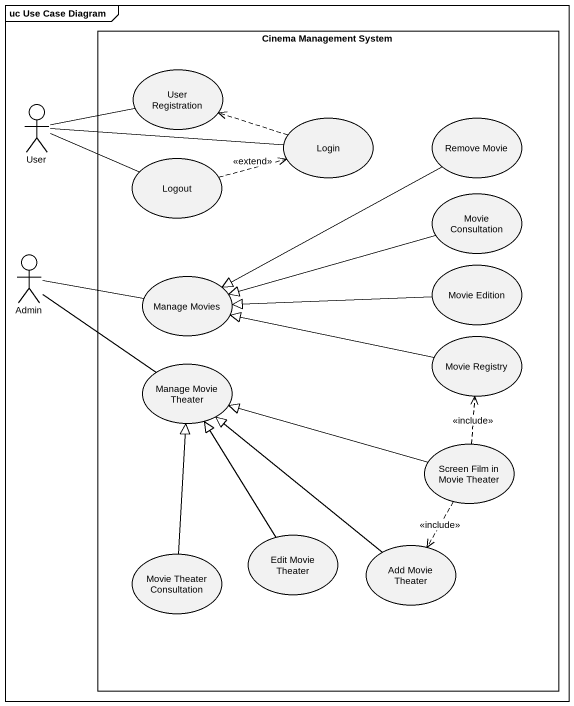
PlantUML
@startuml
mainframe uc Use Case Diagram
rectangle "Cinema Management System" as Cinema_Management_System {
  usecase "User Registration" as User_Registration
  usecase Login
  usecase "Remove Movie" as Remove_Movie
  usecase Logout
  usecase "Movie Consultation" as Movie_Consultation
  usecase "Manage Movies" as Manage_Movies
  usecase "Movie Edition" as Movie_Edition
  usecase "Manage Movie Theater" as Manage_Movie_Theater
  usecase "Movie Registry" as Movie_Registry
  usecase "Screen Film in Movie Theater" as Screen_Film_in_Movie_Theater
  usecase "Movie Theater Consultation" as Movie_Theater_Consultation
  usecase "Edit Movie Theater" as Edit_Movie_Theater
  usecase "Add Movie Theater" as Add_Movie_Theater
}
actor User
actor Admin
User -right- User_Registration
User -right- Login
User -right- Logout
Login .left.> User_Registration
Remove_Movie -left-|> Manage_Movies
Logout .right.> Login : <<extend>>
Movie_Consultation -left-|> Manage_Movies
Admin -right- Manage_Movies
Admin -- Manage_Movie_Theater
Movie_Edition -left-|> Manage_Movies
Movie_Registry -left-|> Manage_Movies
Screen_Film_in_Movie_Theater -left-|> Manage_Movie_Theater
Screen_Film_in_Movie_Theater .up.> Movie_Registry : <<include>>
Screen_Film_in_Movie_Theater ..> Add_Movie_Theater : <<include>>
Movie_Theater_Consultation -up-|> Manage_Movie_Theater
Edit_Movie_Theater -up-|> Manage_Movie_Theater
Add_Movie_Theater -up-|> Manage_Movie_Theater
@enduml
